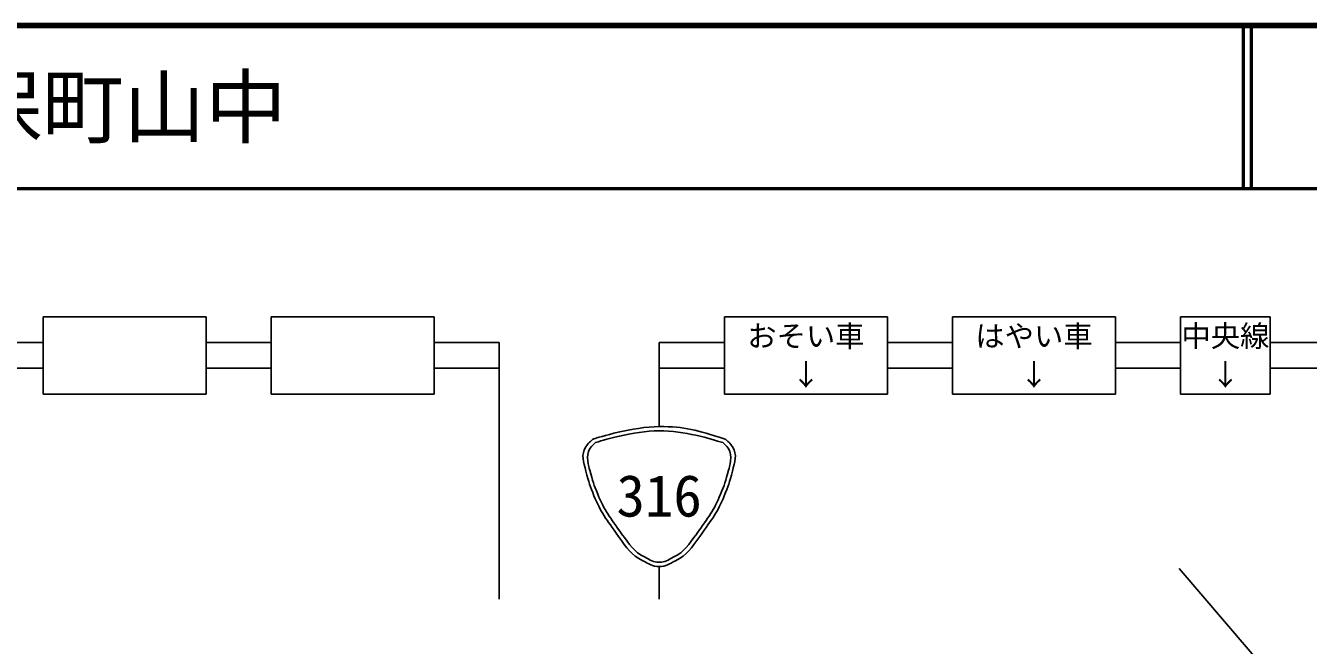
# Model space of a CAD drawing. Units: millimetres, scale not verified. Extents: x 40000 to 680000, y 20000 to 380000.
# Drawn here: x 434016 to 512756, y 341927 to 380000 of the extents above; entities that cross this region are included whole.
import ezdxf
from ezdxf.enums import TextEntityAlignment as Align

# ---------------------------------------------------------------- set-up
doc = ezdxf.new("R2010")
doc.units = ezdxf.units.MM
doc.header["$LTSCALE"] = 1000
for name, color, linetype, lineweight in [('S-STR-STRC', 7, 'Continuous', 25), ('S-TTL', 2, 'Continuous', 140), ('S-TTL-LINE', 7, 'Continuous', 50)]:
    doc.layers.add(name, color=color, linetype=linetype, lineweight=lineweight)
doc.layers.add('S-TTL-TXT', color=7, linetype='Continuous')
doc.styles.add('ＭＳ ゴシック', font='')
doc.styles.get('ＭＳ ゴシック').set_extended_font_data('MS Gothic')

msp = doc.modelspace()

# ---------------------------------------------------------------- linework, layer by layer
at = {"layer": 'S-STR-STRC'}
for p, q in [((435087, 362119), (435087, 357369)), ((435087, 362119), (445087, 362119)), ((445087, 362119), (445087, 357369)), ((449087, 362119), (449087, 357369)), ((449087, 362119), (459087, 362119)), ((459087, 362119), (459087, 357369)), ((476913, 362119), (476913, 357369)), ((486913, 362119), (476913, 362119)), ((486913, 362119), (486913, 357369)), ((490913, 362119), (490913, 357369)), ((500913, 362119), (490913, 362119)), ((500913, 362119), (500913, 357369)), ((510413, 362119), (504913, 362119)), ((504913, 362119), (504913, 357369)), ((510413, 362119), (510413, 357369)), ((431087, 360536), (435087, 360536)), ((445087, 360536), (449087, 360536)), ((459087, 360536), (463087, 360536)), ((463087, 360536), (463087, 344764)), ((476913, 360536), (472913, 360536)), ((472913, 360536), (472913, 355369)), ((490913, 360536), (486913, 360536)), ((504913, 360536), (500913, 360536)), ((514413, 360536), (510413, 360536)), ((431087, 358953), (435087, 358953)), ((445087, 358953), (449087, 358953)), ((459087, 358953), (463087, 358953)), ((476913, 358953), (472913, 358953)), ((490913, 358953), (486913, 358953)), ((504913, 358953), (500913, 358953)), ((514413, 358953), (510413, 358953)), ((445087, 357369), (435087, 357369)), ((459087, 357369), (449087, 357369)), ((476913, 357369), (486913, 357369)), ((490913, 357369), (500913, 357369)), ((510413, 357369), (504913, 357369)), ((472904, 346764), (472904, 344764)), ((568439, 272441), (504828, 346646))]:
    msp.add_line(p, q, dxfattribs=at)
for points, knots in [([(476904, 354621), (475205, 355150), (474494, 355376), (472904, 355369), (471315, 355363), (469142, 354694), (468904, 354621)], [0, 0, 0, 0, 1, 1, 1, 2, 2, 2, 2]), ([(468904, 354621), (468668, 354474), (468556, 354352), (468404, 354121), (468084, 353631), (468270, 353196), (468404, 352621)], [0, 0, 0, 0, 1, 1, 1, 2, 2, 2, 2]), ([(469000, 354389), (468945, 354341), (468765, 354182), (468654, 354017), (468366, 353590), (468587, 352877), (468642, 352698)], [0, 0, 0, 0, 1, 1, 1, 2, 2, 2, 2]), ([(476807, 354382), (476070, 354612), (474455, 355115), (472904, 355115), (471354, 355115), (469241, 354463), (469003, 354389)], [0, 0, 0, 0, 1, 1, 1, 2, 2, 2, 2]), ([(476811, 354386), (476866, 354338), (477044, 354181), (477154, 354017), (477442, 353591), (477222, 352879), (477167, 352700)], [0, 0, 0, 0, 1, 1, 1, 2, 2, 2, 2]), ([(476904, 354621), (477141, 354474), (477253, 354352), (477404, 354121), (477725, 353631), (477539, 353196), (477404, 352621)], [0, 0, 0, 0, 1, 1, 1, 2, 2, 2, 2]), ([(468404, 352621), (468584, 351922), (468672, 351693), (468904, 351121), (469333, 350066), (469642, 349712), (470404, 348621)], [0, 0, 0, 0, 1, 1, 1, 2, 2, 2, 2]), ([(468642, 352700), (468819, 352013), (468905, 351788), (469133, 351226), (469557, 350181), (469864, 349830), (470619, 348750)], [0, 0, 0, 0, 1, 1, 1, 2, 2, 2, 2]), ([(477167, 352700), (476990, 352013), (476904, 351788), (476676, 351226), (476252, 350181), (475945, 349830), (475190, 348750)], [0, 0, 0, 0, 1, 1, 1, 2, 2, 2, 2]), ([(477404, 352621), (477224, 351922), (477137, 351693), (476904, 351121), (476476, 350066), (476167, 349712), (475404, 348621)], [0, 0, 0, 0, 1, 1, 1, 2, 2, 2, 2]), ([(475404, 348621), (474855, 347894), (474645, 347492), (473904, 347121), (473534, 346935), (473319, 346764), (472904, 346764), (472490, 346764), (472275, 346935), (471904, 347121), (471164, 347492), (470954, 347894), (470404, 348621)], [0, 0, 0, 0, 1, 1, 1, 2, 2, 2, 3, 3, 3, 4, 4, 4, 4]), ([(475228, 348798), (474693, 348090), (474493, 347690), (473767, 347337), (473446, 347181), (473262, 347030), (472904, 347030), (472547, 347030), (472363, 347181), (472041, 347337), (471316, 347690), (471116, 348090), (470581, 348798)], [0, 0, 0, 0, 1, 1, 1, 2, 2, 2, 3, 3, 3, 4, 4, 4, 4])]:
    msp.add_open_spline(points, degree=3, knots=knots, dxfattribs=at)
at = {"layer": 'S-TTL'}
msp.add_line((680000, 380000), (40000, 380000), dxfattribs=at)
msp.add_line((680000, 380000), (40000, 380000), dxfattribs=at)
at = {"layer": 'S-TTL-LINE'}
for p, q in [((508747, 380000), (508747, 370000)), ((508747, 380000), (508747, 370000)), ((509247, 380000), (509247, 370000)), ((509247, 380000), (509247, 370000)), ((40000, 370000), (680000, 370000)), ((40000, 370000), (680000, 370000))]:
    msp.add_line(p, q, dxfattribs=at)

# ---------------------------------------------------------------- texts
at = {"layer": 'S-STR-STRC', "style": 'ＭＳ ゴシック'}
for s, height, p in [('おそい車', 1320, (481913, 360932)), ('はやい車', 1320, (495913, 360932)), ('中央線', 1320, (507663, 360932)), ('↓', 1320, (481913, 358557)), ('↓', 1320, (495913, 358557)), ('↓', 1320, (507663, 358557)), ('316', 2566, (472904, 351121))]:
    msp.add_text(s, height=height, dxfattribs=at).set_placement(p, align=Align.MIDDLE_CENTER)
at = {"layer": 'S-TTL-TXT', "style": 'ＭＳ ゴシック'}
msp.add_text('美祢市東厚保町山中', height=3666, dxfattribs=at).set_placement((405024, 375000), align=Align.MIDDLE_LEFT)

doc.saveas('drawing.dxf')
